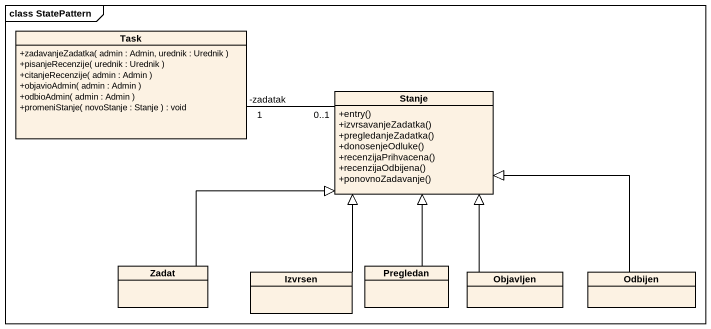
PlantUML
@startuml
mainframe class StatePattern
hide circle
hide empty members
skinparam classAttributeIconSize 0
class Task {
  +zadavanjeZadatka( admin : Admin, urednik : Urednik )
  +pisanjeRecenzije( urednik : Urednik )
  +citanjeRecenzije( admin : Admin )
  +objavioAdmin( admin : Admin )
  +odbioAdmin( admin : Admin )
  +promeniStanje( novoStanje : Stanje ) : void
}
class Stanje {
  +entry()
  +izvrsavanjeZadatka()
  +pregledanjeZadatka()
  +donosenjeOdluke()
  +recenzijaPrihvacena()
  +recenzijaOdbijena()
  +ponovnoZadavanje()
}
class Zadat
class Izvrsen
class Pregledan
class Objavljen
class Odbijen
Task "1\n-zadatak" -right- "0..1" Stanje
Zadat -right-|> Stanje
Izvrsen -up-|> Stanje
Pregledan -up-|> Stanje
Objavljen -up-|> Stanje
Odbijen -up-|> Stanje
@enduml
